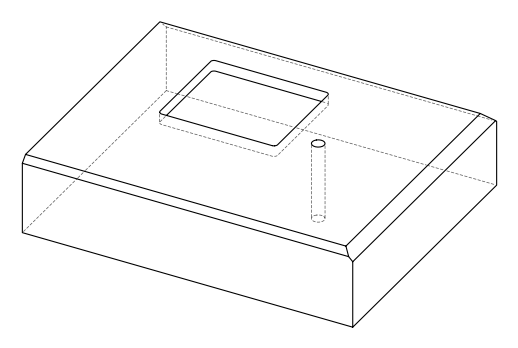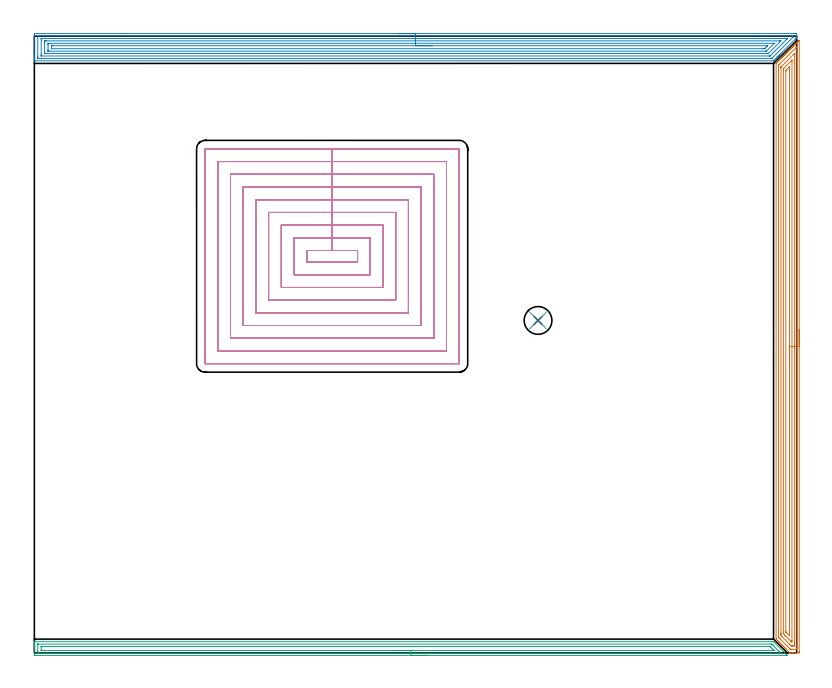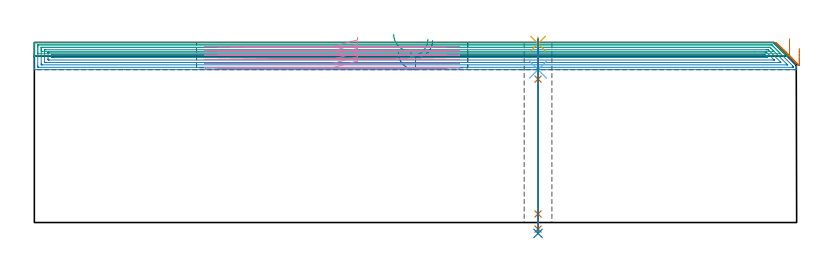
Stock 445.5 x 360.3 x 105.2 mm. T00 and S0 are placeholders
(PLAN: 8 operations, 5 tool changes, 82.2 min)
(1 AREA_MILL | FG_CHAMFER_SURFACE | UGT0205_001 | 14.25 min | 32820 mm3)
(2 AREA_MILL_1 | FG_CHAMFER_SURFACE_1 | UGT0205_001 | 21.4 min | 55281 mm3)
(3 AREA_MILL_2 | FG_CHAMFER_SURFACE_2 | UGT0205_001 | 10.69 min | 13898 mm3)
(4 MILL_RECTANGULAR_POCKET | POCKET_RECTANGULAR_STRAIGHT | UGT0201_127 | Follow Part, ap 2.475, ae 75% | 34.79 min | 317156 mm3)
(5 SPOT_DRILL | STEP1HOLE | NXT0321_9005460120000 | 0.03 min | 19 mm3)
(6 DRILL_BLIND_HOLE_INTO_CENTER | STEP1HOLE | NXT0301_077 | 0.07 min | 1303 mm3)
(7 GUN_DRILL_THROUGH_HOLE | STEP1HOLE | UGT0307_007 | 0.53 min | 7065 mm3)
(8 DRILL_TO_ENLARGE_THROUGH_HOLE | STEP1HOLE | UGT0301_286 | 0.46 min | 13268 mm3)
(TOOL UGT0205_001 | Chamfer Mill 20 x 3 x 45 deg. | D20 FL50 Z2)
(TOOL UGT0201_127 | Carbide End Mill 9.9 | D9.9 FL15 Z4)
(TOOL NXT0321_9005460120000 | NC Spot Drill, 142deg, 12mm, Carbide, Uncoated | D12 PA142 FL30 Z2)
(TOOL NXT0301_077 | Carbide Drill 10.6mm [860.1-1060-053A1-MM 2214] | D10.6 PA140 FL71 Z2)
(TOOL UGT0307_007 | Gun Drill 10 mm | D10 PA130 FL24 Z1)
(TOOL UGT0301_286 | Twist Drill 16.2 mm | D16.2 PA118 FL125 Z2)
(OP 1 AREA_MILL)
G17 G21 G94 G90
T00 M6
G54
G17 G0 G90 X446.9 Y188.95 S1061 M3
G43 Z115.2 H0
Z101.7
G94 G1 Y188.912 Z100.828 F250.
Y188.798 Z99.964
Y188.609 Z99.112
Y188.347 Z98.28
Y188.013 Z97.474
Y187.61 Z96.7
Y187.142 Z95.964
Y186.61 Z95.272
Y186.021 Z94.629
Y185.378 Z94.04
Y184.686 Z93.508
Y183.95 Z93.04
Y183.176 Z92.637
Y182.37 Z92.303
Y181.538 Z92.041
Y180.686 Z91.852
Y179.822 Z91.738
Y178.95 Z91.7
Y0.978
X446.899 Y0.625 Z91.701
X446.894 Y0.09 Z91.703
X446.891 Y0.008 Z91.705
X446.363 Y0. Z92.233
X444.588 Z94.007
X443.167 Z95.43
X442.813 Z95.782
X442.105 Z96.495
X441.481 Z97.118
X441.435 Y0.001 Z97.164
X441.391 Y0.01 Z97.207
X441.297 Y0.102 Z97.301
X441.221 Y0.178 Z97.377
X439.433 Y1.966 Z99.165
X439.262 Y2.135 Z99.332
X439.094 Y2.305 Z99.504
X438.986 Y2.413 Z99.612
X438.819 Y2.579 Z99.776
X438.654 Y2.745 Z99.944
X438.539 Y2.86 Z100.059
X438.375 Y3.023 Z100.22
X438.213 Y3.186 Z100.385
X438.092 Y3.307 Z100.506
X437.931 Y3.466 Z100.664
X437.772 Y3.627 Z100.825
X437.645 Y3.754 Z100.953
X437.487 Y3.91 Z101.108
X437.332 Y4.067 Z101.266
X437.198 Y4.201 Z101.399
X437.044 Y4.354 Z101.552
X436.891 Y4.508 Z101.707
X436.751 Y4.648 Z101.846
X436.6 Y4.798 Z101.996
X436.45 Y4.949 Z102.147
X436.304 Y5.094 Z102.293
X436.156 Y5.242 Z102.439
X436.01 Y5.389 Z102.588
X435.857 Y5.541 Z102.74
X435.712 Y5.686 Z102.883
X435.569 Y5.83 Z103.029
X435.411 Y5.988 Z103.187
X435.268 Y6.129 Z103.327
X435.128 Y6.271 Z103.469
X434.964 Y6.435 Z103.634
X434.825 Y6.573 Z103.771
X434.688 Y6.711 Z103.91
X434.517 Y6.882 Z104.081
X434.381 Y7.017 Z104.215
X434.247 Y7.152 Z104.351
X433.623 Y7.776 Z104.975
X433.458 Y7.944 Z105.139
X433.404 Y8.005 Z105.189
X433.4 Y8.222 Z105.2
Y344.391
X433.402 Y344.399 Z105.198
X433.403 Y344.403 Z105.196
X433.937 Y344.938 Z104.66
X434.654 Y345.655 Z103.945
X434.825 Y345.826 Z103.772
X435.548 Y346.549 Z103.051
X435.712 Y346.714 Z102.885
X436.442 Y347.442 Z102.157
X436.6 Y347.601 Z101.997
X437.059 Y348.059 Z101.541
X437.336 Y348.336 Z101.263
X437.487 Y348.489 Z101.109
X437.928 Y348.928 Z100.672
X438.23 Y349.23 Z100.369
X438.375 Y349.377 Z100.222
X438.797 Y349.797 Z99.803
X438.819 Y349.819 Z99.781
X439.123 Y350.124 Z99.475
X439.262 Y350.264 Z99.334
X439.666 Y350.666 Z98.934
X439.72 Y350.72 Z98.88
X440.017 Y351.018 Z98.581
X440.15 Y351.152 Z98.446
X440.536 Y351.536 Z98.064
X440.654 Y351.654 Z97.946
X440.911 Y351.912 Z97.687
X441.038 Y352.039 Z97.559
X441.405 Y352.405 Z97.195
X441.561 Y352.561 Z97.039
X441.805 Y352.806 Z96.794
X441.925 Y352.927 Z96.671
X442.274 Y353.274 Z96.326
X442.468 Y353.468 Z96.132
X442.699 Y353.699 Z95.9
X442.813 Y353.815 Z95.783
X443.144 Y354.144 Z95.456
X443.374 Y354.374 Z95.225
X443.592 Y354.593 Z95.006
X443.7 Y354.702 Z94.896
X444.144 Y355.144 Z94.455
X444.588 Y355.59 Z94.008
X445.032 Y356.032 Z93.568
X445.475 Y356.477 Z93.121
X445.678 Y356.679 Z92.921
X445.751 Y356.751 Z92.849
X446.363 Y357.365 Z92.233
X446.572 Y357.573 Z92.027
X446.62 Y357.62 Z91.98
X446.807 Y357.807 Z91.792
X446.873 Y357.871 Z91.725
X446.894 Y357.883 Z91.704
X446.899 Y357.871 Z91.699
X446.9 Y178.95 Z91.7
X445.486 Z93.114
Y2.403
X445.475 Y2.01 Z93.125
X444.996 Y2.002 Z93.604
X442.813 Y2. Z95.787
X442.335 Y2.001 Z96.265
X441.925 Y2.007 Z96.675
X441.868 Y2.01 Z96.732
X441.807 Y2.055 Z96.793
X441.684 Y2.171 Z96.916
X441.437 Y2.413 Z97.163
X435.712 Y8.138 Z102.888
X435.182 Y8.67 Z103.418
X434.825 Y9.037 Z103.775
X434.814 Y9.564 Z103.786
Y9.574
Y342.983
X434.825 Y343.363 Z103.775
X435.072 Y343.618 Z103.528
X435.317 Y343.867 Z103.283
X445.149 Y353.699 Z93.451
X445.315 Y353.861 Z93.285
X445.475 Y354.014 Z93.125
X445.485 Y353.699 Z93.115
X445.486 Y353.689 Z93.114
Y178.95
X444.072 Z94.528
X444.071 Y5.094 Z94.529
X444.07 Y4.722 Z94.53
X444.067 Y4.201 Z94.533
X444.065 Y4.023 Z94.535
X443.892 Y4.007 Z94.708
X443.7 Y4.004 Z94.9
X443.011 Y4.001 Z95.589
X442.813 Y4.004 Z95.787
X442.614 Y4.01 Z95.986
X442.28 Y4.031 Z96.32
X442.102 Y4.201 Z96.498
X441.925 Y4.375 Z96.675
X441.205 Y5.094 Z97.395
X436.737 Y9.564 Z101.863
X436.6 Y9.705 Z102.
X436.236 Y10.089 Z102.364
X436.232 Y10.458 Z102.368
X436.23 Y10.83 Z102.37
X436.229 Y11.351 Z102.371
X436.228 Y11.725 Z102.372
X436.229 Y341.559 Z102.371
X436.231 Y342.079 Z102.369
X436.234 Y342.266 Z102.366
X436.235 Y342.309 Z102.365
X436.251 Y342.34 Z102.349
X436.294 Y342.387 Z102.306
X436.6 Y342.7 Z102.
X444.024 Y350.124 Z94.576
X444.042 Y350.139 Z94.558
X444.056 Y350.147 Z94.544
X444.066 Y350.15 Z94.534
X444.068 Y350.14 Z94.532
X444.07 Y350.124 Z94.53
X444.071 Y349.901 Z94.529
X444.072 Y349.75 Z94.528
Y178.95
X442.657 Z95.943
Y7.039
X442.656 Y6.882 Z95.944
X442.65 Y6.152 Z95.95
X441.925 Y6.827 Z96.675
X441.868 Y6.882 Z96.732
X441.038 Y7.711 Z97.562
X439.185 Y9.564 Z99.415
X438.375 Y10.377 Z100.225
X438.297 Y10.458 Z100.303
X437.65 Y11.188 Z100.95
X437.643 Y12.245 Z100.957
Y340.292
X437.645 Y341.027 Z100.955
X437.647 Y341.185 Z100.953
X437.65 Y341.273 Z100.95
X437.708 Y341.347 Z100.892
X437.818 Y341.463 Z100.782
X437.957 Y341.606 Z100.643
X438.375 Y342.026 Z100.225
X442.481 Y346.132 Z96.119
X442.56 Y346.208 Z96.04
X442.63 Y346.273 Z95.97
X442.647 Y346.287 Z95.953
X442.651 Y346.273 Z95.949
X442.652 Y346.208 Z95.948
X442.657 Y345.812 Z95.943
Y178.95
X441.243 Z97.357
X441.242 Y10.251 Z97.358
X441.239 Y10.044 Z97.361
X441.236 Y9.987 Z97.364
X441.234 Y9.976 Z97.366
X441.216 Y9.991 Z97.384
X441.137 Y10.065 Z97.463
X441.038 Y10.161 Z97.562
X439.847 Y11.351 Z98.753
X439.262 Y11.941 Z99.338
X439.113 Y12.097 Z99.487
X439.079 Y12.137 Z99.521
X439.065 Y12.157 Z99.535
X439.062 Y12.177 Z99.538
X439.059 Y12.245 Z99.541
X439.057 Y12.452 Z99.543
Y339.948
X439.059 Y340.12 Z99.541
X439.061 Y340.205 Z99.539
X439.064 Y340.244 Z99.536
X439.099 Y340.292 Z99.501
X439.178 Y340.377 Z99.422
X439.262 Y340.464 Z99.338
X440.958 Y342.159 Z97.642
X441.038 Y342.235 Z97.562
X441.121 Y342.31 Z97.479
X441.236 Y342.407 Z97.364
X441.239 Y342.286 Z97.361
X441.242 Y342.079 Z97.358
X441.243 Y341.873 Z97.357
Y341.185
Y178.95
Y178.078 Z97.395
Y177.214 Z97.509
Y176.362 Z97.698
Y175.53 Z97.96
Y174.724 Z98.294
Y173.95 Z98.697
Y173.214 Z99.165
Y172.522 Z99.696
Y171.879 Z100.286
Y171.29 Z100.929
Y170.758 Z101.621
Y170.29 Z102.357
Y169.887 Z103.131
Y169.553 Z103.937
Y169.291 Z104.769
Y169.102 Z105.62
Y168.988 Z106.485
Y168.95 Z107.357
G0 Z115.2
M5
M2
(OP 2 AREA_MILL_1)
G17 G21 G94 G90
T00 M6
G54
G17 G0 G90 X212.7 Y361.8 S1061 M3
G43 Z115.2 H0
Z99.3
G94 G1 X212.738 Z98.428 F250.
X212.852 Z97.564
X213.041 Z96.712
X213.303 Z95.88
X213.637 Z95.074
X214.04 Z94.3
X214.508 Z93.564
X215.04 Z92.872
X215.629 Z92.229
X216.272 Z91.64
X216.964 Z91.109
X217.7 Z90.64
X218.474 Z90.237
X219.28 Z89.903
X220.112 Z89.641
X220.964 Z89.452
X221.828 Z89.338
X222.7 Z89.3
X444.777
X444.995 Y361.798 Z89.302
X445.397 Y361.791 Z89.305
X445.4 Y361.691 Z89.406
Y360.463 Z90.631
Y359.66 Z91.439
Y359.581 Z91.517
X445.398 Y359.41 Z91.688
X445.373 Y359.373 Z91.727
X445.325 Y359.325 Z91.775
X445.142 Y359.14 Z91.956
X444.7 Y358.699 Z92.399
X436.794 Y350.793 Z100.306
X435.59 Y349.588 Z101.509
X435.543 Y349.542 Z101.557
X435.344 Y349.343 Z101.756
X435.296 Y349.294 Z101.803
X435.245 Y349.244 Z101.855
X435.054 Y349.053 Z102.046
X435.002 Y349. Z102.096
X434.947 Y348.946 Z102.152
X434.764 Y348.763 Z102.336
X434.708 Y348.707 Z102.39
X434.649 Y348.649 Z102.45
X434.474 Y348.473 Z102.626
X434.414 Y348.413 Z102.684
X434.351 Y348.351 Z102.748
X434.184 Y348.183 Z102.916
X434.12 Y348.119 Z102.978
X433.458 Y347.457 Z103.643
X433.239 Y347.237 Z103.859
X432.61 Y346.61 Z104.49
X432.564 Y346.563 Z104.536
X432.357 Y346.355 Z104.741
X432.266 Y346.265 Z104.833
X431.908 Y345.908 Z105.192
X431.899 Y345.902 Z105.198
X431.896 Y345.9 Z105.2
X0.175
X0.007 Y345.903 Z105.188
X0. Y345.906 Z105.185
Y346.258 Z104.841
Y346.544 Z104.556
Y347.237 Z103.858
Y348.465 Z102.631
Y349. Z102.094
Y349.615 Z101.481
Y361.345 Z89.753
X0.003 Y361.615 Z89.483
X0.01 Y361.792 Z89.306
X0.189 Y361.799 Z89.299
X52.672 Y361.8 Z89.3
X222.7
Y360.386 Z90.714
X442.99 Y360.385 Z90.715
X443.07 Y360.384 Z90.716
X443.364 Y360.379 Z90.721
X443.39 Y360.283 Z90.817
X443.396 Y360.063 Z91.037
X443.39 Y359.909 Z91.191
X443.386 Y359.847 Z91.253
X443.061 Y359.511 Z91.589
X431.372 Y347.822 Z103.278
X431.076 Y347.53 Z103.57
X430.872 Y347.333 Z103.767
X430.856 Y347.321 Z103.779
X430.835 Y347.318 Z103.782
X430.784 Y347.316 Z103.784
X430.683 Y347.315 Z103.785
X430.479 Y347.314 Z103.786
X2.41 Y347.315 Z103.785
X2.33 Y347.316 Z103.784
X2.036 Y347.321 Z103.779
X2.01 Y347.417 Z103.683
X2.003 Y347.638 Z103.462
X2.001 Y348.119 Z102.981
X2. Y348.523 Z102.577
X2.001 Y359.581 Z91.519
X2.003 Y359.982 Z91.118
X2.012 Y360.379 Z90.721
X2.41 Y360.384 Z90.716
X2.489 Y360.385 Z90.715
X222.7 Y360.386 Z90.714
Y358.972 Z92.128
X439.415 Y358.971 Z92.129
X440.034 Y358.97 Z92.13
X440.046 Y358.969 Z92.131
X440.047 Y358.967 Z92.133
Y358.958 Z92.142
X439.797 Y358.699 Z92.401
X439.609 Y358.509 Z92.591
X439.415 Y358.315 Z92.785
X430.289 Y349.188 Z101.912
X430.099 Y349. Z102.1
X429.839 Y348.75 Z102.35
X429.821 Y348.735 Z102.365
X429.791 Y348.733 Z102.367
X429.723 Y348.73 Z102.37
X429.585 Y348.729 Z102.371
X4.197
X4.105 Y348.73 Z102.37
X4.033 Y348.733 Z102.367
X4.016 Y348.735 Z102.365
X4.01 Y348.752 Z102.348
X4.006 Y348.806 Z102.294
X4.002 Y349. Z102.1
X4. Y349.195 Z101.905
Y349.882 Z101.218
Y358.012 Z93.088
X4.002 Y358.699 Z92.401
X4.004 Y358.89 Z92.21
X4.009 Y358.954 Z92.146
X4.061 Y358.964 Z92.136
X4.197 Y358.966 Z92.134
X4.816 Y358.971 Z92.129
X222.7 Y358.972 Z92.128
Y357.557 Z93.543
X435.471
X435.841 Y357.556 Z93.544
X436.109 Y357.553 Z93.547
X436.171 Y357.551 Z93.549
X436.151 Y357.512 Z93.588
X436.076 Y357.433 Z93.667
X435.841 Y357.19 Z93.91
X429.055 Y350.405 Z100.695
X428.933 Y350.284 Z100.816
X428.832 Y350.189 Z100.911
X428.801 Y350.161 Z100.939
X428.768 Y350.15 Z100.95
X428.691 Y350.148 Z100.952
X428.426 Y350.144 Z100.956
X427.798 Y350.143 Z100.957
X427.534
X6.614
X6.134 Y350.147 Z100.953
X6.024 Y350.15 Z100.95
X6.01 Y350.151 Z100.949
X6.007 Y350.172 Z100.928
X6.003 Y350.224 Z100.876
X6.001 Y350.329 Z100.771
X6. Y356.921 Z94.179
X6.001 Y357.369 Z93.731
X6.004 Y357.477 Z93.623
X6.008 Y357.531 Z93.569
X6.012 Y357.55 Z93.55
X6.04 Y357.552 Z93.548
X6.251 Y357.555 Z93.545
X6.878 Y357.557 Z93.543
X7.142
X222.7
Y356.143 Z94.957
X432.221
X432.266 Y356.142 Z94.958
X432.31 Y356.139 Z94.961
X432.326 Y356.137 Z94.963
X432.315 Y356.119 Z94.981
X432.302 Y356.102 Z94.998
X432.266 Y356.064 Z95.036
X427.822 Y351.621 Z99.479
X427.798 Y351.6 Z99.5
X427.743 Y351.564 Z99.536
X427.697 Y351.561 Z99.539
X427.597 Y351.559 Z99.541
X427.396 Y351.557 Z99.543
X426.994
X8.576
X8.396 Y351.559 Z99.541
X8.037 Y351.564 Z99.536
X8.008 Y351.571 Z99.529
X8.005 Y351.579 Z99.521
X8.002 Y351.602 Z99.498
X8. Y351.646 Z99.454
Y352.302 Z98.798
Y355.173 Z95.927
X8.001 Y355.828 Z95.272
X8.006 Y356.054 Z95.046
X8.01 Y356.13 Z94.97
X8.306 Y356.138 Z94.962
X8.486 Y356.142 Z94.958
X8.576 Y356.143 Z94.957
X222.7
Y354.729 Z96.371
X428.351 Y354.728 Z96.372
X428.386 Y354.727 Z96.373
X428.435 Y354.722 Z96.378
X428.458 Y354.717 Z96.383
X428.439 Y354.695 Z96.405
X428.363 Y354.614 Z96.486
X428.043 Y354.291 Z96.809
X427.921 Y354.169 Z96.931
X427.034 Y353.281 Z97.819
X426.904 Y353.152 Z97.948
X426.773 Y353.028 Z98.072
X426.727 Y352.986 Z98.114
X426.678 Y352.978 Z98.122
X426.451 Y352.974 Z98.126
X426.01 Y352.972 Z98.128
X425.561 Y352.971 Z98.129
X10.003 Y352.972 Z98.128
X10.002
X10. Y352.974 Z98.126
Y353.409 Z97.691
X10.001 Y353.855 Z97.245
X10.007 Y354.291 Z96.809
X10.016 Y354.722 Z96.378
X10.453 Y354.726 Z96.374
X10.903 Y354.728 Z96.372
X222.7 Y354.729 Z96.371
X223.572 Z96.409
X224.436 Z96.523
X225.288 Z96.712
X226.12 Z96.974
X226.926 Z97.308
X227.7 Z97.711
X228.436 Z98.18
X229.128 Z98.711
X229.771 Z99.3
X230.36 Z99.943
X230.892 Z100.635
X231.36 Z101.371
X231.763 Z102.145
X232.097 Z102.951
X232.359 Z103.783
X232.548 Z104.635
X232.662 Z105.5
X232.7 Z106.371
G0 Z115.2
M5
M2
(OP 3 AREA_MILL_2)
G17 G21 G94 G90
T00 M6
G54
G17 G0 G90 X229.95 Y-1.5 S1061 M3
G43 Z115.2 H0
Z107.2
G94 G1 X229.912 Z106.328 F250.
X229.798 Z105.464
X229.609 Z104.612
X229.347 Z103.78
X229.013 Z102.974
X228.61 Z102.2
X228.142 Z101.464
X227.611 Z100.772
X227.021 Z100.129
X226.378 Z99.54
X225.686 Z99.008
X224.95 Z98.54
X224.176 Z98.137
X223.37 Z97.803
X222.538 Z97.541
X221.687 Z97.352
X220.822 Z97.238
X219.95 Z97.2
X0.619
X0.149 Y-1.495 Z97.203
X0.009 Y-1.492 Z97.206
X0. Y-1.031 Z97.666
Y3.383 Z102.077
Y3.925 Z102.622
Y4.265 Z102.962
Y4.808 Z103.504
Y5.148 Z103.843
Y5.828 Z104.528
Y6.139 Z104.838
X0.007 Y6.49 Z105.181
X0.009 Y6.497 Z105.188
X0.172 Y6.5 Z105.2
X431.252
X431.9 Y6.504 Z105.194
X431.925 Y6.475 Z105.174
X431.928 Y6.472 Z105.171
X439.433 Y-1.031 Z97.666
X439.877 Y-1.477 Z97.223
X439.886 Y-1.485 Z97.214
X439.895 Y-1.498 Z97.201
X439.886 Y-1.5 Z97.2
X439.877
X219.95
Y-0.086 Z98.614
X2.406 Y-0.085 Z98.615
X2.341
X2.025 Y-0.079 Z98.621
X2.01 Y0.024 Z98.724
X2.003 Y0.249 Z98.949
X2.001 Y0.735 Z99.435
X2. Y1.135 Z99.835
X2.002 Y4.665 Z103.365
X2.01 Y5.066 Z103.766
X2.013 Y5.08 Z103.78
X2.018 Y5.082 Z103.782
X2.043 Y5.084 Z103.784
X2.094 Y5.085 Z103.785
X2.198 Y5.086 Z103.786
X430.411 Y5.085 Z103.785
X430.825 Y5.08 Z103.78
X430.847 Y5.079 Z103.779
X430.88 Y5.058 Z103.758
X430.965 Y4.979 Z103.679
X431.089 Y4.86 Z103.56
X431.241 Y4.71 Z103.41
X431.685 Y4.265 Z102.965
X434.814 Y1.136 Z99.836
X435.216 Y0.735 Z99.435
X435.708 Y0.24 Z98.94
X435.92 Y0.019 Z98.719
X436.013 Y-0.079 Z98.621
X435.708 Y-0.084 Z98.616
X435.644 Y-0.085 Z98.615
X219.95 Y-0.086 Z98.614
Y1.328 Z100.028
X4.484 Y1.329 Z100.029
X4.192 Y1.331 Z100.031
X4.095 Y1.332 Z100.032
X4.026 Y1.335 Z100.035
X4.01 Y1.428 Z100.128
X4.005 Y1.617 Z100.317
X4.001 Y1.806 Z100.506
Y3.383 Z102.083
X4.003 Y3.57 Z102.27
X4.01 Y3.635 Z102.335
X4.018 Y3.665 Z102.365
X4.047 Y3.666 Z102.366
X4.192 Y3.669 Z102.369
X4.794 Y3.671 Z102.371
X5.086
X429.162
X429.454 Y3.67 Z102.37
X429.746 Y3.666 Z102.366
X429.825 Y3.664 Z102.364
X429.866 Y3.627 Z102.327
X429.951 Y3.546 Z102.246
X430.118 Y3.383 Z102.083
X430.347 Y3.154 Z101.854
X431.241 Y2.26 Z100.96
X431.881 Y1.617 Z100.317
X432.134 Y1.359 Z100.059
X432.146 Y1.335 Z100.035
X432.134 Y1.334 Z100.034
X431.532 Y1.329 Z100.029
X420.764 Y1.328 Z100.028
X219.95
X219.079 Z100.067
X218.214 Z100.18
X217.362 Z100.369
X216.53 Z100.632
X215.724 Z100.965
X214.95 Z101.368
X214.214 Z101.837
X213.522 Z102.368
X212.879 Z102.957
X212.29 Z103.601
X211.759 Z104.293
X211.29 Z105.028
X210.887 Z105.802
X210.553 Z106.608
X210.291 Z107.44
X210.102 Z108.292
X209.988 Z109.157
X209.95 Z110.028
G0 Z115.2
M5
M2
(OP 4 MILL_RECTANGULAR_POCKET)
G17 G21 G94 G90
T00 M6
G54
G17 G0 G90 X188.85 Y229.498 S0 M3
G43 Z115.2 H0
Z108.2
G94 G1 Y235.05 Z106.712 F250.
X174. Z102.733
X159.15 F500.
Y228.35
X188.85
Y235.05
X174.
Y242.475
X151.725
Y220.925
X196.275
Y242.475
X174.
Y249.9
X144.3
Y213.5
X203.7
Y249.9
X174.
Y257.325
X136.875
Y206.075
X211.125
Y257.325
X174.
Y264.75
X129.45
Y198.65
X218.55
Y264.75
X174.
Y272.175
X122.025
Y191.225
X225.975
Y272.175
X174.
Y279.6
X114.6
Y183.8
X233.4
Y279.6
X174.
Y287.025
X107.175
Y176.375
X240.825
Y287.025
X174.
Y294.45
X99.8
X99.77 Y294.452
X99.748 Y294.43
X99.75 Y294.4
Y169.
X99.748 Y168.97
X99.77 Y168.948
X99.8 Y168.95
X248.2
X248.23 Y168.948
X248.252 Y168.97
X248.25 Y169.
Y294.4
X248.252 Y294.43
X248.23 Y294.452
X248.2 Y294.45
X174.
X173.
G0 X188.85 Y229.498 Z105.733
G1 Y235.05 Z104.246 F250.
X174. Z100.267
X159.15 F500.
Y228.35
X188.85
Y235.05
X174.
Y242.475
X151.725
Y220.925
X196.275
Y242.475
X174.
Y249.9
X144.3
Y213.5
X203.7
Y249.9
X174.
Y257.325
X136.875
Y206.075
X211.125
Y257.325
X174.
Y264.75
X129.45
Y198.65
X218.55
Y264.75
X174.
Y272.175
X122.025
Y191.225
X225.975
Y272.175
X174.
Y279.6
X114.6
Y183.8
X233.4
Y279.6
X174.
Y287.025
X107.175
Y176.375
X240.825
Y287.025
X174.
Y294.45
X99.8
X99.77 Y294.452
X99.748 Y294.43
X99.75 Y294.4
Y169.
X99.748 Y168.97
X99.77 Y168.948
X99.8 Y168.95
X248.2
X248.23 Y168.948
X248.252 Y168.97
X248.25 Y169.
Y294.4
X248.252 Y294.43
X248.23 Y294.452
X248.2 Y294.45
X174.
X173.
G0 X188.85 Y229.498 Z103.267
G1 Y235.05 Z101.779 F250.
X174. Z97.8
X159.15 F500.
Y228.35
X188.85
Y235.05
X174.
Y242.475
X151.725
Y220.925
X196.275
Y242.475
X174.
Y249.9
X144.3
Y213.5
X203.7
Y249.9
X174.
Y257.325
X136.875
Y206.075
X211.125
Y257.325
X174.
Y264.75
X129.45
Y198.65
X218.55
Y264.75
X174.
Y272.175
X122.025
Y191.225
X225.975
Y272.175
X174.
Y279.6
X114.6
Y183.8
X233.4
Y279.6
X174.
Y287.025
X107.175
Y176.375
X240.825
Y287.025
X174.
Y294.45
X99.8
X99.77 Y294.452
X99.748 Y294.43
X99.75 Y294.4
Y169.
X99.748 Y168.97
X99.77 Y168.948
X99.8 Y168.95
X248.2
X248.23 Y168.948
X248.252 Y168.97
X248.25 Y169.
Y294.4
X248.252 Y294.43
X248.23 Y294.452
X248.2 Y294.45
X174.
X173.
G0 X188.85 Y229.498 Z100.8
G1 Y235.05 Z99.312 F250.
X174. Z95.333
X159.15 F500.
Y228.35
X188.85
Y235.05
X174.
Y242.475
X151.725
Y220.925
X196.275
Y242.475
X174.
Y249.9
X144.3
Y213.5
X203.7
Y249.9
X174.
Y257.325
X136.875
Y206.075
X211.125
Y257.325
X174.
Y264.75
X129.45
Y198.65
X218.55
Y264.75
X174.
Y272.175
X122.025
Y191.225
X225.975
Y272.175
X174.
Y279.6
X114.6
Y183.8
X233.4
Y279.6
X174.
Y287.025
X107.175
Y176.375
X240.825
Y287.025
X174.
Y294.45
X99.8
X99.77 Y294.452
X99.748 Y294.43
X99.75 Y294.4
Y169.
X99.748 Y168.97
X99.77 Y168.948
X99.8 Y168.95
X248.2
X248.23 Y168.948
X248.252 Y168.97
X248.25 Y169.
Y294.4
X248.252 Y294.43
X248.23 Y294.452
X248.2 Y294.45
X174.
X173.
G0 X188.85 Y229.498 Z98.333
G1 Y235.05 Z96.846 F250.
X174. Z92.867
X159.15 F500.
Y228.35
X188.85
Y235.05
X174.
Y242.475
X151.725
Y220.925
X196.275
Y242.475
X174.
Y249.9
X144.3
Y213.5
X203.7
Y249.9
X174.
Y257.325
X136.875
Y206.075
X211.125
Y257.325
X174.
Y264.75
X129.45
Y198.65
X218.55
Y264.75
X174.
Y272.175
X122.025
Y191.225
X225.975
Y272.175
X174.
Y279.6
X114.6
Y183.8
X233.4
Y279.6
X174.
Y287.025
X107.175
Y176.375
X240.825
Y287.025
X174.
Y294.45
X99.8
X99.77 Y294.452
X99.748 Y294.43
X99.75 Y294.4
Y169.
X99.748 Y168.97
X99.77 Y168.948
X99.8 Y168.95
X248.2
X248.23 Y168.948
X248.252 Y168.97
X248.25 Y169.
Y294.4
X248.252 Y294.43
X248.23 Y294.452
X248.2 Y294.45
X174.
X173.
G0 X188.85 Y229.498 Z95.867
G1 Y235.05 Z94.379 F250.
X174. Z90.4
X159.15 F500.
Y228.35
X188.85
Y235.05
X174.
Y242.475
X151.725
Y220.925
X196.275
Y242.475
X174.
Y249.9
X144.3
Y213.5
X203.7
Y249.9
X174.
Y257.325
X136.875
Y206.075
X211.125
Y257.325
X174.
Y264.75
X129.45
Y198.65
X218.55
Y264.75
X174.
Y272.175
X122.025
Y191.225
X225.975
Y272.175
X174.
Y279.6
X114.6
Y183.8
X233.4
Y279.6
X174.
Y287.025
X107.175
Y176.375
X240.825
Y287.025
X174.
Y294.45
X99.8
X99.77 Y294.452
X99.748 Y294.43
X99.75 Y294.4
Y169.
X99.748 Y168.97
X99.77 Y168.948
X99.8 Y168.95
X248.2
X248.23 Y168.948
X248.252 Y168.97
X248.25 Y169.
Y294.4
X248.252 Y294.43
X248.23 Y294.452
X248.2 Y294.45
X174.
X173.
G0 Z115.2
M5
M2
(OP 5 SPOT_DRILL)
G17 G21 G94 G90
T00 M6
G54
G17 G0 G90 X294.3 Y194.2 S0 M3
G43 Z115.2 H0
G94 G81 G98 Z104.503 F250. R108.2
G80
M5
M2
(OP 6 DRILL_BLIND_HOLE_INTO_CENTER)
G17 G21 G94 G90
T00 M6
G54
G17 G0 G90 X294.3 Y194.2 S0 M3
G43 Z115.2 H1
G94 G81 G98 Z89.3 F250. R107.2
G80
M5
M2
(OP 7 GUN_DRILL_THROUGH_HOLE)
G17 G21 G94 G90
T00 M6
G54
G17 G0 G90 X294.3 Y194.2 M8
G43 Z115.2 H0
Z101.447
S716 M3
G94 G1 Z83.788 F125. M26
G4 X.084
Z5. F250.
G4 X.084
Z-3.832 F125.
G4 X.084
M5
M9
G0 Z101.447
Z115.2
M2
(OP 8 DRILL_TO_ENLARGE_THROUGH_HOLE)
G17 G21 G94 G90
T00 M6
G54
G17 G0 G90 X294.3 Y194.2 S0 M3
G43 Z115.2 H0
G94 G73 G98 Z-6.367 F250. Q15.938 R107.2
G80
M5
M2
